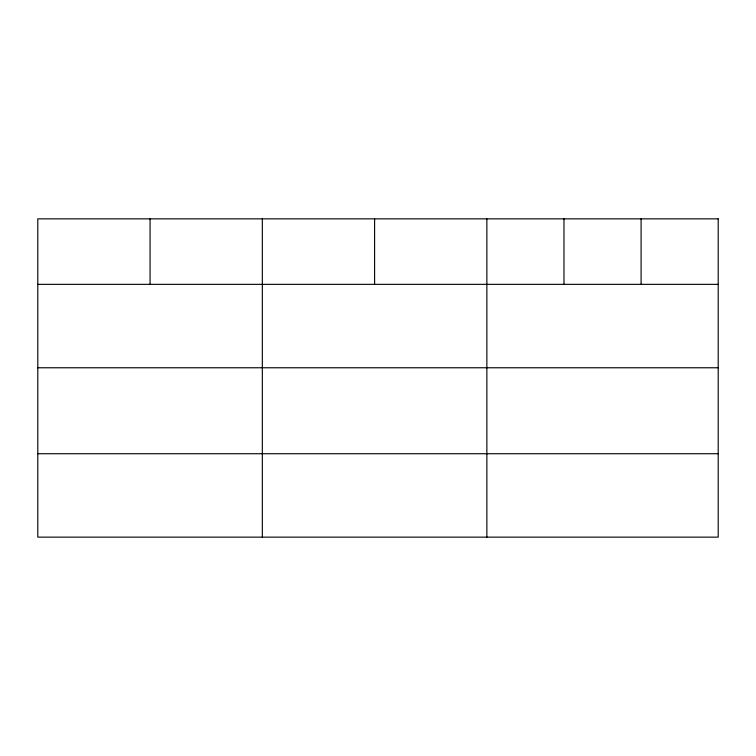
<?xml version="1.0" encoding="UTF-8"?>
<svg xmlns="http://www.w3.org/2000/svg" width="756" height="756" viewBox="0 0 756 756"><rect width="100%" height="100%" fill="white"/><g stroke="black" fill="none" stroke-linecap="round" stroke-linejoin="round"><path stroke-width="1.13" d="M37.8 284.35L718.2 284.35M37.8 367.766L718.2 367.766M37.8 453.723L718.2 453.723M641.088 218.853L641.088 284.35M563.976 218.853L563.976 284.35M486.864 218.853L486.864 537.147M374.598 218.853L374.598 284.35M262.332 218.853L262.332 537.147M150.066 218.853L150.066 284.35M718.2 218.853L37.8 218.853L37.8 537.147L718.2 537.147L718.2 218.853"/></g></svg>
